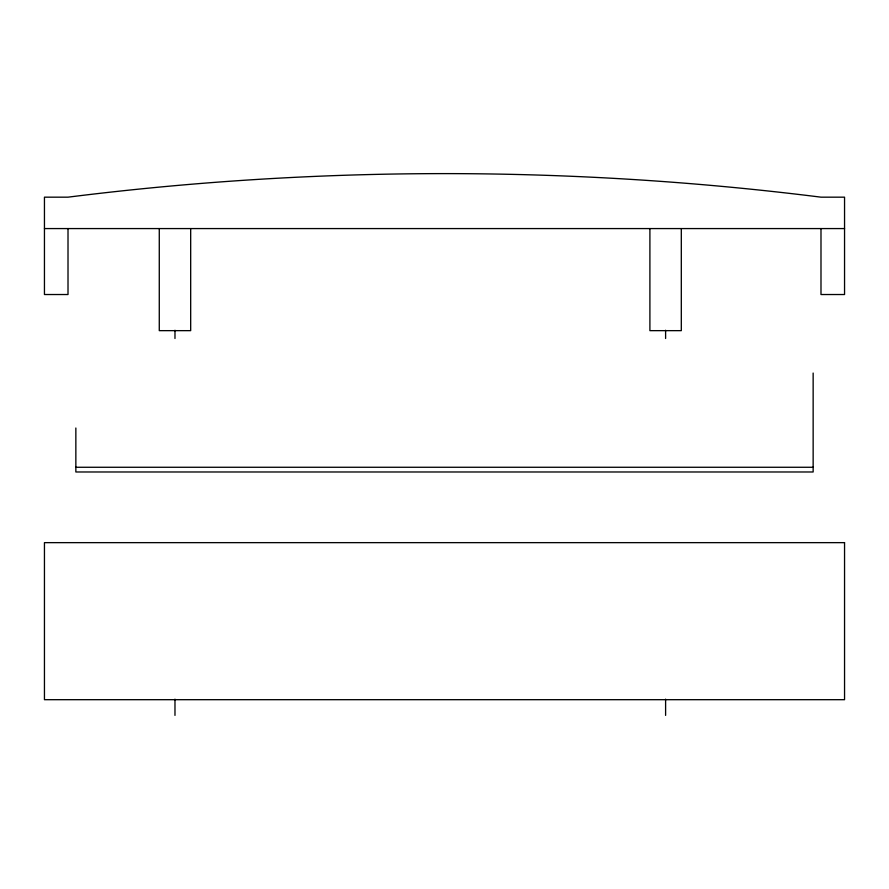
<?xml version="1.0" encoding="UTF-8"?>
<svg xmlns="http://www.w3.org/2000/svg" width="889" height="889" viewBox="0 0 889 889"><rect width="100%" height="100%" fill="white"/><g stroke="black" fill="none" stroke-linecap="round" stroke-linejoin="round"><path stroke-width="1.33" d="M44.45 228.573L844.55 228.573M75.854 467.27L813.146 467.27M820.991 228.573L820.991 294.526L844.55 294.526L844.55 197.169L820.991 197.169A3020.6 3020.6 0 0 0 68.009 197.169L44.45 197.169L44.45 294.526L68.009 294.526L68.009 228.573M813.146 373.047L813.146 471.981L75.854 471.981L75.854 428.009M681.307 228.573L681.307 330.652L649.903 330.652L649.903 228.573M665.605 330.252L665.605 338.498M665.605 699.143L665.605 715.389M190.679 228.573L190.679 330.652L159.275 330.652L159.275 228.573M174.977 330.252L174.977 338.498M174.977 699.143L174.977 715.389M844.55 542.646L44.45 542.646L44.45 699.687L844.55 699.687L844.55 542.646"/></g></svg>
